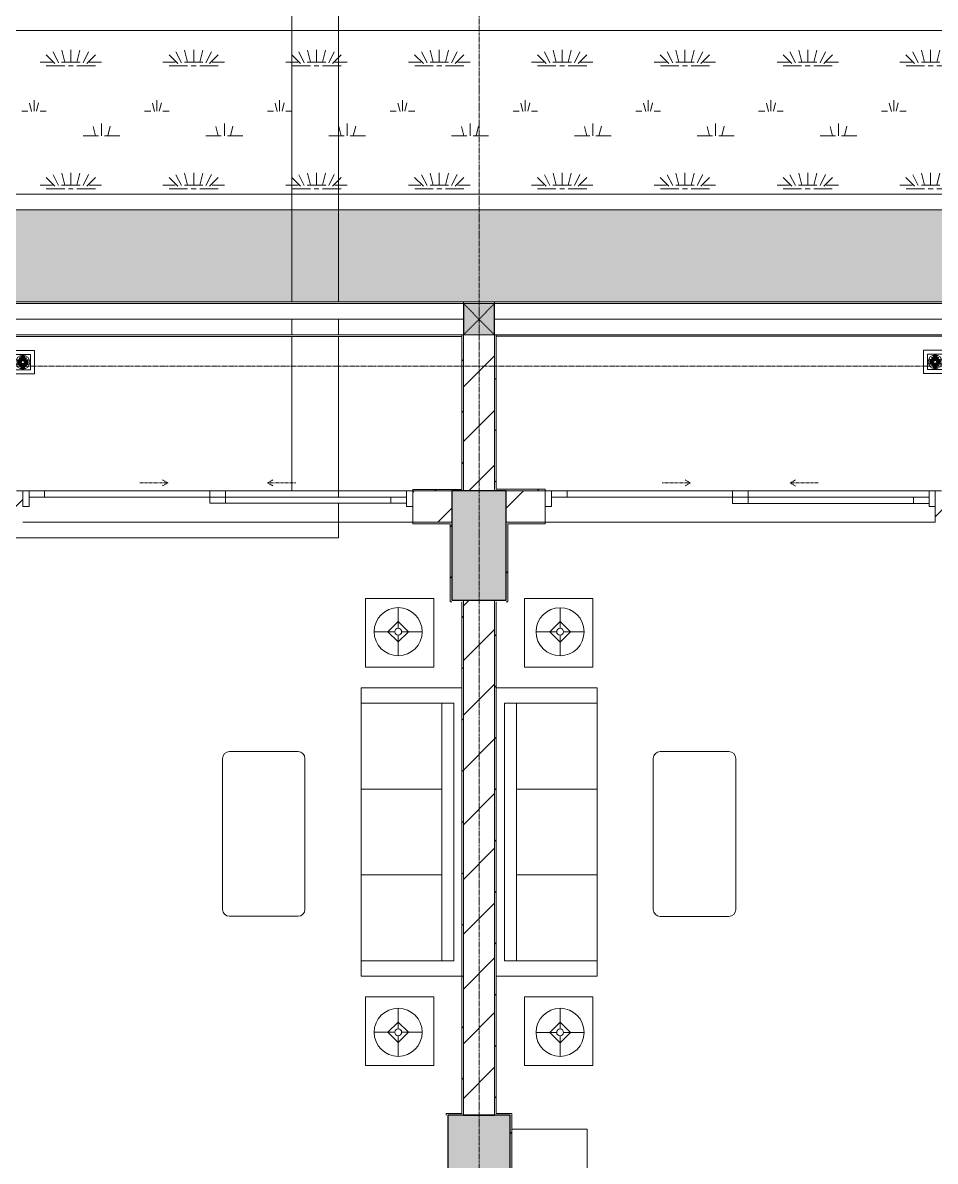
# Model space of a CAD drawing. Header units: millimetres. Extents: x 5121 to 246734, y -48180 to 129206.
# Drawn here: x 66228 to 72078, y 40242 to 47536 of the extents above; entities that cross this region are included whole.
import ezdxf

# ---------------------------------------------------------------- set-up
doc = ezdxf.new("R2010")
doc.units = ezdxf.units.MM
doc.linetypes.add('Dash', pattern=[6, 3, -3])
doc.linetypes.add('Grid Line', pattern=[22.225, 12.7, -3.175, 3.175, -3.175])
for name, color, linetype, lineweight in [('0-1', 7, 'Continuous', 5), ('A-DOOR', 31, 'Continuous', 9), ('A-DOOR-FRAM', 31, 'Continuous', 9), ('A-DOOR-HDLN', 31, 'Dash', 9), ('A-FLOR-1', 50, 'Continuous', 9), ('A-FLOR-PATT', 8, 'Continuous', 9), ('A-WALL', 113, 'Continuous', 9), ('A-WALL-1', 250, 'Continuous', 18), ('A-WALL-FNSH-1', 50, 'Continuous', 9), ('A-WALL-PATT-2', 50, 'Continuous', 9), ('A-WALL-PATT-3', 111, 'Continuous', 9), ('G-IMPT', 8, 'Continuous', 9), ('I-FURN', 30, 'Continuous', 9), ('I-FURN-1', 253, 'Continuous', 9), ('I-WALL-1', 50, 'Continuous', 9), ('M-EQPM', 50, 'Continuous', 9), ('S-COLS', 52, 'Continuous', 9), ('S-COLS-1', 7, 'Continuous', 5), ('S-COLS-2', 10, 'Continuous', 25), ('S-COLS-5', 52, 'Continuous', 25), ('S-COLS-6', 52, 'Dash', 9), ('S-COLS-HDLN', 52, 'Dash', 9), ('S-GRID-1', 1, 'Grid Line', 9)]:
    doc.layers.add(name, color=color, linetype=linetype, lineweight=lineweight)
pattern_1 = [(45, (0, 0), (-164.4023, 164.4023), [])]
pattern_2 = [(45, (0, 0), (-175.3625, 175.3625), [])]
pattern_3 = [(0, (236.2, 15.75), (787.4, 787.4), [118.11, -23.622, 31.496, -23.622, -590.55]), (0, (236.2, 15.75), (787.4, 787.4), [-196.85, 118.11, -472.44]), (0, (196.85, 39.4), (787.4, 787.4), [78.74, -59.055, 118.11, -59.055, -472.44]), (0, (196.85, 39.4), (787.4, 787.4), [-314.96, 78.74, -393.7]), (0, (472.44, 354.3), (787.4, 787.4), [98.425, -39.37, 98.425, -551.18]), (0, (78.74, 511.8), (787.4, 787.4), [39.37, -78.74, 39.37, -629.92]), (90, (157.5, 511.8), (-787.4, 787.4), [70.866, -716.534]), (90, (393.7, 39.4), (-787.4, 787.4), [78.74, -708.66]), (90, (590.55, 354.3), (-787.4, 787.4), [78.74, -708.66]), (45, (496.06, 31.5), (0, 787.4), [78.74, -1034.812]), (135, (291.34, 31.5), (-787.4, 6e-14), [78.74, -1034.812]), (63.435, (472.44, 35.43), (-0.0007, 787.4), [78.74, -1681.94]), (75.964, (433.07, 39.37), (-0.00383, 787.3999), [78.74, -3167.793]), (75.964, (629.92, 354.33), (-0.00383, 787.3999), [62.992, -3183.541]), (75.964, (173.23, 511.81), (-0.00383, 787.3999), [55.118, -3191.415]), (104.036, (354.33, 39.37), (0.00383, 787.3999), [78.74, -3167.793]), (104.036, (551.18, 354.33), (0.00383, 787.3999), [62.992, -3183.541]), (104.036, (141.73, 511.81), (0.00383, 787.3999), [55.118, -3191.415]), (116.565, (314.96, 35.43), (0.0007, 787.4), [78.74, -1681.939])]

# ---------------------------------------------------------------- blocks, each defined once
blk = doc.blocks.new('NCV_TKTC_KET CAU_rvt-1-TKCS_MB TỔNG THỂ TẦNG 1')
at = {"layer": 'S-COLS-1'}
for points in [[(69325.7, 43836.9), (69327.6, 43836.9), (69325.7, 44536.9), (68977.6, 44536.9), (68977.6, 43836.9), (69252.6, 43836.9)], [(69352.6, 39236.9), (69352.6, 40536.9), (68952.6, 40536.9), (68952.6, 39236.9), (69325.7, 39236.9)]]:
    blk.add_hatch(color=256, dxfattribs=at).paths.add_polyline_path(points)
at = {"layer": 'S-COLS-2'}
for p, q in [((69327.6, 44536.9), (68977.6, 44536.9)), ((68977.6, 44536.9), (68977.6, 43836.9)), ((69327.6, 43836.9), (69327.6, 44536.9)), ((68977.6, 43836.9), (69327.6, 43836.9)), ((69352.6, 40536.9), (68952.6, 40536.9)), ((68952.6, 40536.9), (68952.6, 39236.9)), ((69352.6, 39236.9), (69352.6, 40536.9))]:
    blk.add_line(p, q, dxfattribs=at)
blk = doc.blocks.new('LOBBY_SOFA_1 - LOBBY_SOFA_1-V29-TKCS_MB TỔNG THỂ TẦNG 1')
at = {"layer": 'I-FURN'}
for p, q in [((-2556, -12.9), (-2556, -660)), ((-2457, -66), (-2457, -660)), ((-807, -66), (-2457, -66)), ((-807, -660), (-807, -66)), ((-708, -660), (-708, -12.9)), ((-807, -143), (-2457, -143)), ((-1907, -143), (-1907, -660)), ((-1357, -143), (-1357, -660)), ((-3128.2, -193.5), (-2688.2, -193.5)), ((-3128.2, -633.5), (-3128.2, -193.5)), ((-2688.2, -193.5), (-2688.2, -633.5)), ((-575.9, -193.5), (-575.9, -633.5)), ((-135.9, -193.5), (-575.9, -193.5)), ((-135.9, -633.5), (-135.9, -193.5)), ((-2915.4, -269), (-2915.4, -401)), ((-348.6, -269), (-348.6, -401)), ((-2915.4, -357), (-2981.4, -423)), ((-2849.4, -423), (-2915.4, -357)), ((-414.6, -423), (-348.6, -357)), ((-348.6, -357), (-282.6, -423)), ((-2937.4, -423), (-3069.4, -423)), ((-2981.4, -423), (-2915.4, -489)), ((-2915.4, -489), (-2849.4, -423)), ((-2893.4, -423), (-2761.4, -423)), ((-370.6, -423), (-502.6, -423)), ((-348.6, -489), (-414.6, -423)), ((-282.6, -423), (-348.6, -489)), ((-326.6, -423), (-194.6, -423)), ((-2915.4, -445), (-2915.4, -577)), ((-348.6, -445), (-348.6, -577)), ((-2688.2, -633.5), (-3128.2, -633.5)), ((-575.9, -633.5), (-135.9, -633.5)), ((-2556, -660), (-708, -660)), ((-1160.3, -1020.5), (-2128.3, -1020.5)), ((-2172.3, -1064.5), (-2172.3, -1504.5)), ((-1116.3, -1504.5), (-1116.3, -1064.5)), ((-2128.3, -1548.5), (-1160.3, -1548.5))]:
    blk.add_line(p, q, dxfattribs=at)
for centre, radius in [((-2915.4, -423), 154), ((-348.6, -423), 154), ((-2915.4, -423), 22), ((-348.6, -423), 22)]:
    blk.add_circle(centre, radius, dxfattribs=at)
for centre, start, end in [((-2128.3, -1064.5), 90, 180), ((-1160.3, -1064.5), 0, 90), ((-2128.3, -1504.5), 180, 270), ((-1160.3, -1504.5), 270, 0)]:
    blk.add_arc(centre, 44, start, end, dxfattribs=at)
at = {"layer": 'I-FURN-1'}
for p, q in [((-2556, -12.9), (-2556, -660)), ((-708, -660), (-708, -12.9)), ((-2688.2, -193.5), (-3128.2, -193.5)), ((-3128.2, -193.5), (-3128.2, -633.5)), ((-2688.2, -633.5), (-2688.2, -193.5)), ((-135.9, -193.5), (-575.9, -193.5)), ((-575.9, -193.5), (-575.9, -633.5)), ((-135.9, -633.5), (-135.9, -193.5)), ((-3128.2, -633.5), (-2688.2, -633.5)), ((-575.9, -633.5), (-135.9, -633.5)), ((-2556, -660), (-708, -660)), ((-1160.3, -1020.5), (-2128.3, -1020.5)), ((-2172.3, -1064.5), (-2172.3, -1504.5)), ((-1116.3, -1504.5), (-1116.3, -1064.5)), ((-2128.3, -1548.5), (-1160.3, -1548.5))]:
    blk.add_line(p, q, dxfattribs=at)
for centre, start, end in [((-2128.3, -1064.5), 90, 180), ((-1160.3, -1064.5), 0, 90), ((-2128.3, -1504.5), 180, 270), ((-1160.3, -1504.5), 270, 0)]:
    blk.add_arc(centre, 44, start, end, dxfattribs=at)
blk = doc.blocks.new('HE BEP A1 - HE BEP A 2-V159-TKCS_MB TỔNG THỂ TẦNG 1')
at = {"layer": 'I-FURN'}
for p, q in [((0, 0), (662.4, 0)), ((0, -485), (0, 0)), ((662.4, 0), (662.4, -484.4)), ((662.4, 0), (662.4, -484.4)), ((3700, 0), (662.4, 0)), ((844.9, -120.7), (844.9, -476.9)), ((1706.9, -103.2), (862.4, -103.2)), ((924.9, -128.9), (1298.3, -128.9)), ((1459, -129.9), (1644.4, -129.9)), ((1724.4, -476.9), (1724.4, -120.7)), ((2364, -483.2), (2364, -111.2)), ((3175.6, -81.2), (2394, -81.2)), ((2451.6, -118.3), (2484.1, -118.3)), ((2451.6, -122.3), (2451.6, -118.3)), ((2484.1, -122.3), (2451.6, -122.3)), ((2484.1, -118.3), (2484.1, -122.3)), ((3085.5, -118.3), (3085.5, -122.3)), ((3118, -118.3), (3085.5, -118.3)), ((3085.5, -122.3), (3118, -122.3)), ((3118, -122.3), (3118, -118.3)), ((3205.6, -483.2), (3205.6, -111.2)), ((871.5, -386.8), (871.5, -182.3)), ((871.5, -184.9), (1351.6, -184.9)), ((871.5, -212.9), (1351.6, -212.9)), ((877.9, -156.9), (1345.2, -156.9)), ((1351.6, -182.3), (1351.6, -386.8)), ((1405.6, -369.9), (1405.6, -183.2)), ((1697.8, -183.2), (1697.8, -369.9)), ((2471.8, -183.9), (2467.4, -188.3)), ((2467.4, -188.3), (2496.5, -217.4)), ((2500.9, -213), (2471.8, -183.9)), ((2496.5, -217.4), (2500.9, -213)), ((2689.3, -186.7), (2660.2, -215.8)), ((2660.2, -215.8), (2664.6, -220.2)), ((2664.6, -220.2), (2693.7, -191.1)), ((2693.7, -191.1), (2689.3, -186.7)), ((2875.9, -191.1), (2880.3, -186.7)), ((2905, -220.2), (2875.9, -191.1)), ((2880.3, -186.7), (2909.4, -215.8)), ((2909.4, -215.8), (2905, -220.2)), ((3068.7, -213), (3097.9, -183.9)), ((3073.1, -217.4), (3068.7, -213)), ((3102.3, -188.3), (3073.1, -217.4)), ((3097.9, -183.9), (3102.3, -188.3)), ((871.5, -240.9), (1351.6, -240.9)), ((871.5, -268.9), (1351.6, -268.9)), ((871.5, -296.9), (1351.6, -296.9)), ((871.5, -324.9), (1351.6, -324.9)), ((871.5, -352.9), (1351.6, -352.9)), ((1602.7, -313.4), (1523.8, -418.4)), ((1566.6, -443.1), (1618.1, -322.3)), ((1618.1, -322.3), (1602.7, -313.4)), ((871.5, -380.9), (1351.6, -380.9)), ((876.4, -408.9), (1346.8, -408.9)), ((1644.4, -423.2), (1459, -423.2)), ((2470.1, -405.9), (2499.2, -376.7)), ((2474.5, -410.3), (2470.1, -405.9)), ((2503.6, -381.1), (2474.5, -410.3)), ((2499.2, -376.7), (2503.6, -381.1)), ((2663, -383.9), (2667.3, -379.5)), ((2692.1, -413), (2663, -383.9)), ((2667.3, -379.5), (2696.5, -408.6)), ((2696.5, -408.6), (2692.1, -413)), ((2902.3, -379.5), (2873.2, -408.6)), ((2873.2, -408.6), (2877.5, -413)), ((2877.5, -413), (2906.7, -383.9)), ((2906.7, -383.9), (2902.3, -379.5)), ((3070.4, -376.7), (3066, -381.1)), ((3066, -381.1), (3095.1, -410.3)), ((3099.5, -405.9), (3070.4, -376.7)), ((3095.1, -410.3), (3099.5, -405.9)), ((1298.3, -440.1), (924.9, -440.1)), ((1220.4, -494.4), (1706.9, -494.4)), ((1541.1, -452.3), (1528.6, -445.1)), ((3175.6, -513.2), (2394, -513.2))]:
    blk.add_line(p, q, dxfattribs=at)
for centre, radius in [((2581.9, -298.5), 142.6), ((2581.9, -298.5), 131.3), ((2581.9, -298.5), 87.2), ((2987.7, -298.5), 142.6), ((2987.7, -298.5), 131.3), ((2987.7, -298.5), 87.2), ((2581.9, -298.5), 43.6), ((2581.9, -298.5), 30.9), ((2987.7, -298.5), 43.6), ((2987.7, -298.5), 30.9), ((1552.8, -316.6), 22.2), ((1485.9, -449.9), 17.8), ((1592.6, -449.9), 17.8)]:
    blk.add_circle(centre, radius, dxfattribs=at)
for centre, radius, start, end in [((862.4, -120.7), 17.5, 90, 180), ((924.9, -182.3), 53.3, 90, 180), ((1298.3, -182.3), 53.3, 0, 90), ((1459, -183.2), 53.3, 90, 180), ((1644.4, -183.2), 53.3, 0, 90), ((1706.9, -120.7), 17.5, 0, 90), ((2394, -111.2), 30, 90, 180), ((2485.1, -120.7), 33.5, 163.94189, 180), ((2485.1, -120.7), 33.5, 180, 196.05811), ((2476.6, -118.2), 24.7, 145.20397, 163.94189), ((2476.6, -123.1), 24.7, 196.05811, 214.79603), ((2467.8, -120.3), 11.6, 9.71775, 170.28225), ((2467.8, -120.3), 11.6, 189.9102, 350.0898), ((2471.3, -114.5), 18.1, 120.79762, 145.20397), ((2471.3, -126.9), 18.1, 214.79603, 239.20238), ((2467.9, -108.8), 11.5, 90, 120.79762), ((2467.9, -132.6), 11.5, 239.20238, 270), ((2467.9, -108.8), 11.5, 59.20238, 90), ((2467.9, -132.6), 11.5, 270, 300.79762), ((2464.5, -114.5), 18.1, 34.79603, 59.20238), ((2464.5, -126.9), 18.1, 300.79762, 325.20397), ((2459.1, -118.2), 24.7, 16.05811, 34.79603), ((2459.1, -123.1), 24.7, 325.20397, 343.94189), ((2450.6, -120.7), 33.5, 0, 16.05811), ((2450.6, -120.7), 33.5, 343.94189, 0), ((3119, -120.7), 33.5, 163.94189, 180), ((3119, -120.7), 33.5, 180, 196.05811), ((3110.5, -118.2), 24.7, 145.20397, 163.94189), ((3110.5, -123.1), 24.7, 196.05811, 214.79603), ((3105.2, -114.5), 18.1, 120.79762, 145.20397), ((3105.2, -126.9), 18.1, 214.79603, 239.20238), ((3101.8, -120.3), 11.6, 9.71775, 170.28225), ((3101.8, -120.3), 11.6, 189.9102, 350.0898), ((3101.8, -108.8), 11.5, 90, 120.79762), ((3101.8, -132.6), 11.5, 239.20238, 270), ((3101.8, -108.8), 11.5, 59.20238, 90), ((3101.8, -132.6), 11.5, 270, 300.79762), ((3098.4, -114.5), 18.1, 34.79603, 59.20238), ((3098.4, -126.9), 18.1, 300.79762, 325.20397), ((3093, -118.2), 24.7, 16.05811, 34.79603), ((3093, -123.1), 24.7, 325.20397, 343.94189), ((3084.5, -120.7), 33.5, 0, 16.05811), ((3084.5, -120.7), 33.5, 343.94189, 0), ((3175.6, -111.2), 30, 360, 90), ((924.9, -386.8), 53.3, 180, 270), ((1298.3, -386.8), 53.3, 270, 0), ((1459, -369.9), 53.3, 180, 270), ((1537.5, -429.7), 17.8, 140.53825, 240.0479), ((1644.4, -369.9), 53.3, 270, 0), ((862.4, -476.9), 17.5, 180, 207.27412), ((1549.9, -436.9), 17.8, 240.0479, 339.46209), ((1706.9, -476.9), 17.5, 270, 0), ((2394, -483.2), 30, 180, 270), ((3175.6, -483.2), 30, 270, 0)]:
    blk.add_arc(centre, radius, start, end, dxfattribs=at)
at = {"layer": 'I-FURN-1'}
for p, q in [((0, 0), (3700, 0)), ((0, -485), (0, 0))]:
    blk.add_line(p, q, dxfattribs=at)
blk = doc.blocks.new('LOBBY_SOFA_1 - LOBBY_SOFA_1-852725-TKCS_MB TỔNG THỂ TẦNG 1')
at = {"layer": 'I-FURN'}
for p, q in [((-2128.3, 1548.5), (-1160.3, 1548.5)), ((-2172.3, 1064.5), (-2172.3, 1504.5)), ((-1116.3, 1504.5), (-1116.3, 1064.5)), ((-1160.3, 1020.5), (-2128.3, 1020.5)), ((-2556, 660), (-708, 660)), ((-2556, 14.9), (-2556, 660)), ((-2457, 66), (-2457, 660)), ((-1907, 143), (-1907, 660)), ((-1357, 143), (-1357, 660)), ((-807, 660), (-807, 66)), ((-708, 660), (-708, 14.9)), ((-2688.2, 633.5), (-3128.2, 633.5)), ((-3128.2, 633.5), (-3128.2, 193.5)), ((-2688.2, 193.5), (-2688.2, 633.5)), ((-575.9, 633.5), (-135.9, 633.5)), ((-575.9, 193.5), (-575.9, 633.5)), ((-135.9, 633.5), (-135.9, 193.5)), ((-2915.4, 445), (-2915.4, 577)), ((-348.6, 445), (-348.6, 577)), ((-2981.4, 423), (-2915.4, 489)), ((-2915.4, 489), (-2849.4, 423)), ((-348.6, 489), (-414.6, 423)), ((-282.6, 423), (-348.6, 489)), ((-2937.4, 423), (-3069.4, 423)), ((-2915.4, 357), (-2981.4, 423)), ((-2849.4, 423), (-2915.4, 357)), ((-2915.4, 269), (-2915.4, 401)), ((-2893.4, 423), (-2761.4, 423)), ((-370.6, 423), (-502.6, 423)), ((-414.6, 423), (-348.6, 357)), ((-348.6, 357), (-282.6, 423)), ((-348.6, 269), (-348.6, 401)), ((-326.6, 423), (-194.6, 423)), ((-3128.2, 193.5), (-2688.2, 193.5)), ((-135.9, 193.5), (-575.9, 193.5)), ((-807, 143), (-2457, 143)), ((-807, 66), (-2457, 66))]:
    blk.add_line(p, q, dxfattribs=at)
for centre, radius in [((-2915.4, 423), 154), ((-348.6, 423), 154), ((-2915.4, 423), 22), ((-348.6, 423), 22)]:
    blk.add_circle(centre, radius, dxfattribs=at)
for centre, start, end in [((-2128.3, 1504.5), 90, 180), ((-1160.3, 1504.5), 0, 90), ((-2128.3, 1064.5), 180, 270), ((-1160.3, 1064.5), 270, 0)]:
    blk.add_arc(centre, 44, start, end, dxfattribs=at)
at = {"layer": 'I-FURN-1'}
for p, q in [((-2128.3, 1548.5), (-1160.3, 1548.5)), ((-2172.3, 1064.5), (-2172.3, 1504.5)), ((-1116.3, 1504.5), (-1116.3, 1064.5)), ((-1160.3, 1020.5), (-2128.3, 1020.5)), ((-2556, 660), (-708, 660)), ((-2556, 14.9), (-2556, 660)), ((-708, 660), (-708, 14.9)), ((-3128.2, 633.5), (-2688.2, 633.5)), ((-3128.2, 193.5), (-3128.2, 633.5)), ((-2688.2, 633.5), (-2688.2, 193.5)), ((-575.9, 633.5), (-135.9, 633.5)), ((-575.9, 193.5), (-575.9, 633.5)), ((-135.9, 633.5), (-135.9, 193.5)), ((-2688.2, 193.5), (-3128.2, 193.5)), ((-135.9, 193.5), (-575.9, 193.5))]:
    blk.add_line(p, q, dxfattribs=at)
for centre, start, end in [((-2128.3, 1504.5), 90, 180), ((-1160.3, 1504.5), 0, 90), ((-2128.3, 1064.5), 180, 270), ((-1160.3, 1064.5), 270, 0)]:
    blk.add_arc(centre, 44, start, end, dxfattribs=at)
blk = doc.blocks.new('NCV_TKTC_TANG 1_rvt-1-TKCS_MB TỔNG THỂ TẦNG 1')
at = {"layer": 'A-WALL-PATT-2'}
h = blk.add_hatch(dxfattribs=at)
h.set_pattern_fill('FP_10', color=256, style=0, pattern_type=2)
h.set_pattern_definition(pattern_1)
h.paths.add_polyline_path([(69042.6, 44546.9), (69052.6, 44546.9), (69052.6, 45536.9), (69042.6, 45536.9), (69042.6, 44589.4)])
h = blk.add_hatch(dxfattribs=at)
h.set_pattern_fill('FP_10', color=256, style=0, pattern_type=2)
h.set_pattern_definition(pattern_1)
h.paths.add_polyline_path([(69262.6, 44547.4), (69262.6, 45537.4), (69252.6, 45536.9), (69252.6, 44547.4)])
h = blk.add_hatch(dxfattribs=at)
h.set_pattern_fill('FP_10', color=256, style=0, pattern_type=2)
h.set_pattern_definition(pattern_1)
h.paths.add_polyline_path([(69052.6, 44536.9), (69052.6, 44546.9), (68727.6, 44546.9), (68727.6, 44537.4), (68977.6, 44536.9)])
h.paths.add_polyline_path([(66062.6, 44537), (66227.6, 44537.4), (66227.6, 44546.9), (66062.6, 44546.9), (66062.6, 44537.4)])
h = blk.add_hatch(dxfattribs=at)
h.set_pattern_fill('FP_10', color=256, style=0, pattern_type=2)
h.set_pattern_definition(pattern_1)
h.paths.add_polyline_path([(72077.6, 44537.4), (72242.1, 44537.4), (72242.1, 44547.4), (72077.6, 44547.4)])
h.paths.add_polyline_path([(69325.7, 44537.4), (69577.6, 44537.4), (69577.5, 44547.4), (69252.6, 44547.4), (69252.6, 44537.4), (69262.6, 44537.4)])
h = blk.add_hatch(dxfattribs=at)
h.set_pattern_fill('FP_10', color=256, style=0, pattern_type=2)
h.set_pattern_definition(pattern_1)
h.paths.add_polyline_path([(68967.6, 43826.9), (68977.6, 43826.9), (68977.6, 44326.9), (68967.6, 44326.9), (68967.6, 43828)])
h = blk.add_hatch(dxfattribs=at)
h.set_pattern_fill('FP_10', color=256, style=0, pattern_type=2)
h.set_pattern_definition(pattern_1)
h.paths.add_polyline_path([(69327.6, 43826.9), (69337.6, 43828.7), (69337.6, 44326.9), (69327.6, 44326.9), (69327.6, 43826.9)])
h = blk.add_hatch(dxfattribs=at)
h.set_pattern_fill('FP_10', color=256, style=0, pattern_type=2)
h.set_pattern_definition(pattern_1)
h.paths.add_polyline_path([(69042.6, 40536.9), (69052.6, 40536.9), (69052.6, 43826.9), (69042.6, 43826.9), (69042.6, 40546.9)])
h = blk.add_hatch(dxfattribs=at)
h.set_pattern_fill('FP_10', color=256, style=0, pattern_type=2)
h.set_pattern_definition(pattern_1)
h.paths.add_polyline_path([(69262.6, 40536.9), (69262.6, 43826.9), (69252.6, 43826.9), (69252.6, 40536.9)])
h = blk.add_hatch(dxfattribs=at)
h.set_pattern_fill('FP_10', color=256, style=0, pattern_type=2)
h.set_pattern_definition(pattern_1)
h.paths.add_polyline_path([(69362.6, 39227.4), (69362.6, 40536.9), (69352.6, 40536.9), (69352.6, 39227.4)])
at = {"layer": 'A-FLOR-1'}
for p, q in [((68687.6, 44536.9), (67527.6, 44536.9)), ((72077.5, 44537.4), (69577.6, 44537.4)), ((72077.5, 44337.4), (72077.5, 44436.9)), ((68727.6, 44336.9), (66227.6, 44336.9)), ((66227.6, 44336.9), (68727.6, 44336.9)), ((69577.5, 44337.4), (72077.5, 44337.4)), ((72077.6, 44336.9), (69577.6, 44336.9))]:
    blk.add_line(p, q, dxfattribs=at)
at = {"layer": 'A-WALL-1'}
for p, q in [((69042.6, 45536.9), (69042.6, 44546.9)), ((69052.6, 45536.9), (69042.6, 45536.9)), ((69052.6, 44546.9), (69052.6, 45536.9)), ((69252.6, 45537.4), (69252.6, 44547.4)), ((69262.6, 45537.4), (69252.6, 45537.4)), ((69262.6, 44547.4), (69262.6, 45537.4)), ((69042.6, 44546.9), (68727.6, 44546.9)), ((68727.6, 44546.9), (68727.6, 44537.4)), ((68727.6, 44536.9), (69052.6, 44536.9)), ((69052.6, 44536.9), (69052.6, 44546.9)), ((69252.6, 44547.4), (69252.6, 44537.4)), ((69252.6, 44537.4), (69577.6, 44537.4)), ((69577.6, 44547.4), (69262.6, 44547.4)), ((69577.6, 44537.4), (69577.6, 44547.4)), ((68977.6, 44336.9), (68727.6, 44336.9)), ((68727.6, 44336.9), (68727.6, 44326.9)), ((68727.6, 44326.9), (68967.6, 44326.9)), ((68967.6, 44326.9), (68967.6, 43826.9)), ((68977.6, 44326.9), (68977.6, 44336.9)), ((68977.6, 43836.9), (68977.6, 44326.9)), ((69577.6, 44336.9), (69327.6, 44336.9)), ((69327.6, 44336.9), (69327.6, 44326.9)), ((69327.6, 44326.9), (69327.6, 43836.9)), ((69337.6, 44326.9), (69577.6, 44326.9)), ((69337.6, 43826.9), (69337.6, 44326.9)), ((69577.6, 44326.9), (69577.6, 44336.9)), ((68967.6, 43826.9), (68977.6, 43826.9)), ((69042.6, 43826.9), (69042.6, 40546.9)), ((69052.6, 40536.9), (69052.6, 43826.9)), ((69252.6, 43826.9), (69252.6, 40536.9)), ((69262.6, 40546.9), (69262.6, 43826.9)), ((69327.6, 43826.9), (69337.6, 43826.9)), ((69042.6, 40546.9), (68942.6, 40546.9)), ((68942.6, 40546.9), (68942.6, 40536.9)), ((68952.6, 40536.9), (69042.6, 40536.9)), ((69042.6, 40536.9), (69052.6, 40536.9)), ((69252.6, 40536.9), (69262.6, 40536.9)), ((69362.6, 40546.9), (69262.6, 40546.9)), ((69262.6, 40536.9), (69352.6, 40536.9)), ((69352.6, 40536.9), (69352.6, 39237.4)), ((69362.6, 40536.9), (69362.6, 40546.9)), ((69362.6, 39227.4), (69362.6, 40536.9))]:
    blk.add_line(p, q, dxfattribs=at)
at = {"layer": 'I-WALL-1'}
for p, q in [((66062.6, 45536.9), (69042.6, 45536.9)), ((69042.6, 45526.9), (66062.6, 45526.9)), ((69262.6, 45537.4), (72242.1, 45537.4)), ((72242.1, 45527.4), (69262.6, 45527.4))]:
    blk.add_line(p, q, dxfattribs=at)
at = {"layer": 'I-FURN-1'}
for name, p, rotation in [('LOBBY_SOFA_1 - LOBBY_SOFA_1-852725-TKCS_MB TỔNG THỂ TẦNG 1', (69057.5, 43983.4), 89.99999999999972), ('LOBBY_SOFA_1 - LOBBY_SOFA_1-V29-TKCS_MB TỔNG THỂ TẦNG 1', (69249.7, 43983), 89.99999999999955), ('HE BEP A1 - HE BEP A 2-V159-TKCS_MB TỔNG THỂ TẦNG 1', (69846.9, 40447.8), 270.0000000000001)]:
    blk.add_blockref(name, p, dxfattribs=dict(at, rotation=rotation))
blk = doc.blocks.new('DEG_02-DEG_03 - DEG_02-2500x2400mm-CỬA ĐI 02 CÁNH TRƯỢT-625766-TKCS_MB TỔNG THỂ TẦNG 1')
at = {"layer": 'A-DOOR'}
for p, q in [((-1110, 100), (-1210, 100)), ((-1210, 100), (-1210, 60)), ((-1110, 60), (-1110, 100)), ((-1110, 100), (-50, 100)), ((50, 100), (-50, 100)), ((-50, 100), (-50, 60)), ((50, 60), (50, 100)), ((-1210, 60), (-1110, 60)), ((-50, 60), (-1110, 60)), ((50, 60), (-50, 60)), ((-50, 60), (-50, 20)), ((-50, 60), (50, 60)), ((-50, 20), (50, 20)), ((50, 20), (50, 60)), ((50, 60), (1110, 60)), ((1110, 20), (50, 20)), ((1210, 60), (1110, 60)), ((1110, 60), (1110, 20)), ((1110, 20), (1210, 20)), ((1210, 20), (1210, 60))]:
    blk.add_line(p, q, dxfattribs=at)
at = {"layer": 'A-DOOR-FRAM'}
for p, q in [((-1210, 100), (-1250, 100)), ((-1250, 100), (-1250, 0)), ((-1210, 0), (-1210, 100)), ((1250, 100), (1210, 100)), ((1210, 100), (1210, 0)), ((1250, 0), (1250, 100)), ((-1250, 0), (-1210, 0)), ((1210, 0), (1250, 0))]:
    blk.add_line(p, q, dxfattribs=at)
at = {"layer": 'A-DOOR-HDLN'}
for p, q in [((-500.4, 151.1), (-320.4, 151.1)), ((-320.4, 151.1), (-355, 171.1)), ((-320.4, 151.1), (-355, 131.1)), ((320.4, 151.1), (355, 171.1)), ((320.4, 151.1), (355, 131.1)), ((500.4, 151.1), (320.4, 151.1))]:
    blk.add_line(p, q, dxfattribs=at)
blk = doc.blocks.new('TKTC_XREF_251221_MB TANG 1 - TKTC_XREF_260130_MB TANG 1_dwg_THU NUOC - THU NUOC-444531-TKCS_MB TẦNG 1-4202124-TKCS_MB TỔNG THỂ TẦNG 1')
at = {"layer": 'M-EQPM'}
for p, q in [((-23.3, 10.8), (40.9, 10.8)), ((40.9, 4.8), (-23.3, 4.8)), ((-11, 23.3), (28.5, 23.3)), ((28.5, 17.3), (-11, 17.3)), ((-1.1, 35.6), (18.5, 35.6)), ((18.5, 29.6), (-1.1, 29.6)), ((-23.3, -13.6), (40.9, -13.6)), ((40.9, -19.6), (-23.3, -19.6)), ((-11, -26.1), (28.5, -26.1)), ((28.5, -32.1), (-11, -32.1)), ((-1.1, -38.5), (18.5, -38.5)), ((18.5, -44.5), (-1.1, -44.5))]:
    blk.add_line(p, q, dxfattribs=at)
at = {"layer": 'M-EQPM', "flags": 128}
for points in [[(83.7, -79.4), (83.7, 70.6), (-66.3, 70.6), (-66.3, -79.4)], [(58.7, -54.4), (58.7, 45.6), (-41.3, 45.6), (-41.3, -54.4)]]:
    blk.add_lwpolyline(points, close=True, dxfattribs=at)
for points in [[(-23.3, -1.2), (0.7, -1.2), (0.7, -7.2), (-23.3, -7.2)], [(40.9, -7.2), (16.7, -7.2), (16.7, -1.2), (40.9, -1.2)]]:
    blk.add_lwpolyline(points, dxfattribs=at)
at = {"layer": 'M-EQPM'}
for centre, radius, start, end in [((8.7, -4.4), 45, 360, 180), ((8.7, -4.4), 45, 360, 180), ((-23.3, 7.8), 3, 90, 270), ((-11, 20.3), 3, 90, 270), ((-1.1, 32.6), 3, 90, 270), ((18.5, 32.6), 3, 270, 90), ((28.5, 20.3), 3, 270, 90), ((40.9, 7.8), 3, 270, 90), ((8.7, -4.4), 45, 180, 360), ((8.7, -4.4), 45, 180, 360), ((-23.3, -4.2), 3, 90, 270), ((-23.3, -16.6), 3, 90, 270), ((-11, -29.1), 3, 90, 270), ((-1.1, -41.5), 3, 90, 270), ((18.5, -41.5), 3, 270, 90), ((28.5, -29.1), 3, 270, 90), ((40.9, -4.2), 3, 270, 90), ((40.9, -16.6), 3, 270, 90)]:
    blk.add_arc(centre, radius, start, end, dxfattribs=at)
blk = doc.blocks.new('TKTC_XREF_251221_MB TANG 1 - TKTC_XREF_260130_MB TANG 1_dwg-4202109-TKCS_MB TỔNG THỂ TẦNG 1')
at = {"extrusion": (0, 0, -1), "zscale": -1}
for p in [(136914.8, -355980.3), (131066, -355978.2)]:
    blk.add_blockref('TKTC_XREF_251221_MB TANG 1 - TKTC_XREF_260130_MB TANG 1_dwg_THU NUOC - THU NUOC-444531-TKCS_MB TẦNG 1-4202124-TKCS_MB TỔNG THỂ TẦNG 1', p, dxfattribs=at)
blk = doc.blocks.new('TKTC_XREF_251221_MB TANG 1 - TKTC_XREF_251221_MB TANG 1-2038492-TKCS_MB TỔNG THỂ TẦNG 1')
blk.add_blockref('TKTC_XREF_251221_MB TANG 1 - TKTC_XREF_260130_MB TANG 1_dwg-4202109-TKCS_MB TỔNG THỂ TẦNG 1', (169499.1, 384109.7))
blk = doc.blocks.new('TKTC_NAP THAM BE NUOC NGAM_260130 - TKTC_XREF_260130_NAP THAM BE NUOC NGAM_dwg-4013458-TKCS_MB TỔNG THỂ TẦNG 1')
at = {"layer": 'G-IMPT'}
for p, q in [((-134909, 141325.1), (-134909, 153914.7)), ((-135209, 141114.7), (-135209, 141215.1)), ((-134909, 141114.7), (-134909, 141215.1)), ((-134909, 140075.1), (-134909, 141104.7))]:
    blk.add_line(p, q, dxfattribs=at)
at = {"layer": 'G-IMPT', "flags": 128}
for points in [[(-135209, 141325.1), (-135209, 153614.7), (-142034, 153614.7), (-142034, 148889.7), (-148499, 148889.7)], [(-135634.1, 140114.7), (-135209, 140114.7), (-135209, 141104.7)], [(-137099.4, 139814.7), (-134909, 139814.7), (-134909, 140035.1)]]:
    blk.add_lwpolyline(points, dxfattribs=at)
blk = doc.blocks.new('TKTC_NAP THAM BE NUOC NGAM_260130 - NẮP THĂM BỂ NƯỚC NGẦM-2336355-TKCS_MB TỔNG THỂ TẦNG 1')
blk.add_blockref('TKTC_NAP THAM BE NUOC NGAM_260130 - TKTC_XREF_260130_NAP THAM BE NUOC NGAM_dwg-4013458-TKCS_MB TỔNG THỂ TẦNG 1', (150009, -139814.7))
blk = doc.blocks.new('G1_SOF - BO TRU - 200x200-3050151-TKCS_MB TỔNG THỂ TẦNG 1')
at = {"layer": 'S-COLS-HDLN'}
for p, q in [((-100, 100), (100, -100)), ((100, 100), (-100, -100))]:
    blk.add_line(p, q, dxfattribs=at)

msp = doc.modelspace()

# ---------------------------------------------------------------- hatches: boundary and pattern name
at = {"layer": 'A-FLOR-PATT'}
h = msp.add_hatch(dxfattribs=at)
h.set_pattern_fill('FP_23', color=256, style=0, pattern_type=2)
h.set_pattern_definition(pattern_3)
h.paths.add_polyline_path([(63053.5, 46437.4), (75827.6, 46437.4), (75827.6, 47486.3), (61127.6, 47486.3), (61127.6, 46437.4), (62999.3, 46437.4)])
h = msp.add_hatch(dxfattribs=at)
h.set_pattern_fill('FP_23', color=256, style=0, pattern_type=2)
h.set_pattern_definition(pattern_3)
h.paths.add_polyline_path([(65842.6, 44546.9), (65842.6, 45747.4), (72462.6, 45747.4), (72462.6, 45737.4), (72452.6, 45736.9), (72452.6, 45637.4), (72462.6, 45637.4), (72463.1, 44547.4), (75827.6, 44547.4), (75827.6, 46337.4), (55452.6, 46337.4), (55452.6, 45136.9), (52937.6, 45136.9), (52937.6, 44546.9), (57642.6, 44546.9), (57642.6, 45747.4), (61137.5, 45747.4), (61137.5, 45737.4), (61137.5, 45735.3), (61137.5, 44546.9), (65813.1, 44546.9)])
at = {"layer": 'A-WALL-PATT-3'}
h = msp.add_hatch(dxfattribs=at)
h.set_pattern_fill('FP_1', color=256, style=0, pattern_type=2)
h.set_pattern_definition(pattern_2)
h.paths.add_polyline_path([(69252.6, 44537), (69252.6, 45536.9), (69052.6, 45536.9), (69052.6, 44537)])
h.paths.add_polyline_path([(69252.6, 45736.9), (69252.6, 45737.4), (69152.6, 45736.9)])
h = msp.add_hatch(dxfattribs=at)
h.set_pattern_fill('FP_1', color=256, style=0, pattern_type=2)
h.set_pattern_definition(pattern_2)
h.paths.add_polyline_path([(66052.6, 44337.4), (66227.6, 44337.4), (66227.6, 44537.4), (66052.6, 44536.9), (66052.6, 44437.4)])
h.paths.add_polyline_path([(68977.6, 44337.4), (68977.6, 44537.4), (68727.6, 44536.9), (68727.6, 44337.4)])
h = msp.add_hatch(dxfattribs=at)
h.set_pattern_fill('FP_1', color=256, style=0, pattern_type=2)
h.set_pattern_definition(pattern_2)
h.paths.add_polyline_path([(69327.6, 44336.9), (69577.6, 44337.4), (69577.5, 44536.9), (69327.6, 44536.9)])
h.paths.add_polyline_path([(72227.6, 44336.9), (72252.6, 44336.9), (72252.6, 44536.9), (72077.6, 44536.9), (72077.6, 44336.9)])
h = msp.add_hatch(dxfattribs=at)
h.set_pattern_fill('FP_1', color=256, style=0, pattern_type=2)
h.set_pattern_definition(pattern_2)
h.paths.add_polyline_path([(69252.6, 40535.7), (69252.6, 43837), (69052.6, 43836.9), (69052.6, 40535.7), (69249.7, 40535.7)])
at = {"layer": 'S-COLS-1'}
msp.add_hatch(color=256, dxfattribs=at).paths.add_polyline_path([(69252.6, 45536.9), (69252.6, 45736.9), (69052.6, 45736.9), (69052.6, 45536.9)])

# ---------------------------------------------------------------- linework, layer by layer
at = {"layer": 'A-WALL'}
for p, q in [((75827.6, 47486.3), (55452.6, 47486.3)), ((55462.6, 46437.4), (75937.6, 46437.4)), ((75827.6, 46337.4), (55452.6, 46337.4)), ((66052.6, 45747.4), (69052.6, 45747.4)), ((69052.6, 45737.4), (66052.6, 45737.4)), ((66052.6, 45737.4), (69052.6, 45737.4)), ((69052.6, 45736.9), (69252.6, 45736.9)), ((69252.6, 45747.4), (72252.6, 45747.4)), ((72252.6, 45737.4), (69252.6, 45737.4)), ((69252.6, 45737.4), (72252.6, 45737.4)), ((69052.6, 45637.4), (66052.6, 45637.4)), ((72252.6, 45637.4), (69252.6, 45637.4)), ((69252.6, 45536.9), (69052.6, 45536.9)), ((67527.6, 44537.4), (68687.6, 44537.4)), ((70877.6, 44536.9), (72037.6, 44536.9)), ((68727.6, 44337.4), (66227.6, 44337.4)), ((72077.6, 44336.9), (69577.6, 44336.9))]:
    msp.add_line(p, q, dxfattribs=at)
at = {"layer": 'A-WALL-1'}
for p, q in [((69052.6, 45737.4), (69052.6, 45736.9)), ((69252.6, 45737.4), (69052.6, 45737.4)), ((69252.6, 45736.9), (69252.6, 45737.4)), ((69052.6, 45536.9), (69052.6, 44537)), ((69252.6, 44537), (69252.6, 45536.9)), ((68977.6, 44537.4), (68727.6, 44537.4)), ((68977.6, 44337.4), (68977.6, 44537.4)), ((69052.6, 44537), (69252.6, 44537)), ((69577.6, 44536.9), (69327.6, 44536.9)), ((69327.6, 44536.9), (69327.6, 44336.9)), ((68727.6, 44437.4), (68727.6, 44337.4)), ((69577.6, 44336.9), (69577.6, 44436.9)), ((68727.6, 44337.4), (68977.6, 44337.4)), ((69327.6, 44336.9), (69577.6, 44336.9)), ((69252.6, 43837), (69052.6, 43837)), ((69052.6, 43837), (69052.6, 40535.7)), ((69252.6, 40535.7), (69252.6, 43837)), ((69052.6, 40535.7), (69252.6, 40535.7))]:
    msp.add_line(p, q, dxfattribs=at)
at = {"layer": 'A-WALL-FNSH-1'}
for p, q in [((69252.6, 45747.4), (69052.6, 45747.4)), ((69052.6, 45747.4), (69052.6, 45737.4)), ((69052.6, 45737.4), (69052.6, 45737.4)), ((69252.6, 45737.4), (69252.6, 45747.4))]:
    msp.add_line(p, q, dxfattribs=at)
at = {"layer": 'S-COLS'}
for p, q in [((69252.6, 45736.9), (69052.6, 45736.9)), ((69052.6, 45536.9), (69252.6, 45536.9))]:
    msp.add_line(p, q, dxfattribs=at)
at = {"layer": 'S-COLS-5'}
for p, q in [((69052.6, 45736.9), (69052.6, 45536.9)), ((69252.6, 45536.9), (69252.6, 45736.9))]:
    msp.add_line(p, q, dxfattribs=at)
at = {"layer": 'S-GRID-1'}
for p, q in [((69152.6, 23210.6), (69152.6, 78232.7)), ((129301.8, 45336.9), (31601.8, 45336.9)), ((125364.8, 44536.9), (35538.8, 44536.9))]:
    msp.add_line(p, q, dxfattribs=at)

# ---------------------------------------------------------------- block references
at = {"layer": '0-1'}
for name in ['NCV_TKTC_KET CAU_rvt-1-TKCS_MB TỔNG THỂ TẦNG 1', 'NCV_TKTC_TANG 1_rvt-1-TKCS_MB TỔNG THỂ TẦNG 1']:
    msp.add_blockref(name, (0, 0), dxfattribs=at)
at = {"layer": 'A-DOOR'}
for p in [(67477.6, 44437.4), (70827.6, 44436.9)]:
    msp.add_blockref('DEG_02-DEG_03 - DEG_02-2500x2400mm-CỬA ĐI 02 CÁNH TRƯỢT-625766-TKCS_MB TỔNG THỂ TẦNG 1', p, dxfattribs=at)
at = {"layer": 'M-EQPM'}
for name, p in [('TKTC_XREF_251221_MB TANG 1 - TKTC_XREF_251221_MB TANG 1-2038492-TKCS_MB TỔNG THỂ TẦNG 1', (33652.6, 17236.9)), ('TKTC_NAP THAM BE NUOC NGAM_260130 - NẮP THĂM BỂ NƯỚC NGẦM-2336355-TKCS_MB TỔNG THỂ TẦNG 1', (53152.6, 44236.9))]:
    msp.add_blockref(name, p, dxfattribs=at)
at = {"layer": 'S-COLS-6'}
msp.add_blockref('G1_SOF - BO TRU - 200x200-3050151-TKCS_MB TỔNG THỂ TẦNG 1', (69152.6, 45636.9), dxfattribs=at)

doc.saveas('drawing.dxf')
